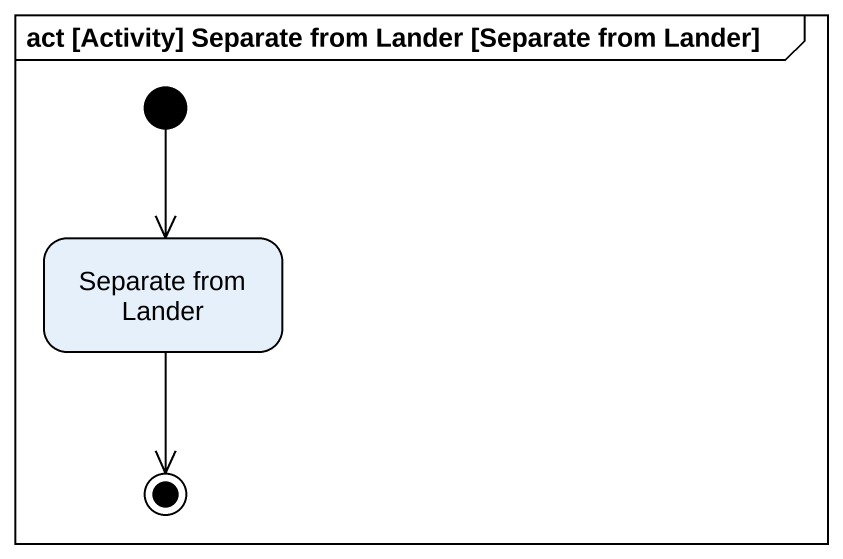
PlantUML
@startuml
mainframe act [Activity] Separate from Lander [Separate from Lander]
hide empty description
state "Separate from Lander" as Separate_from_Lander
[*] --> Separate_from_Lander
Separate_from_Lander --> [*]
@enduml
